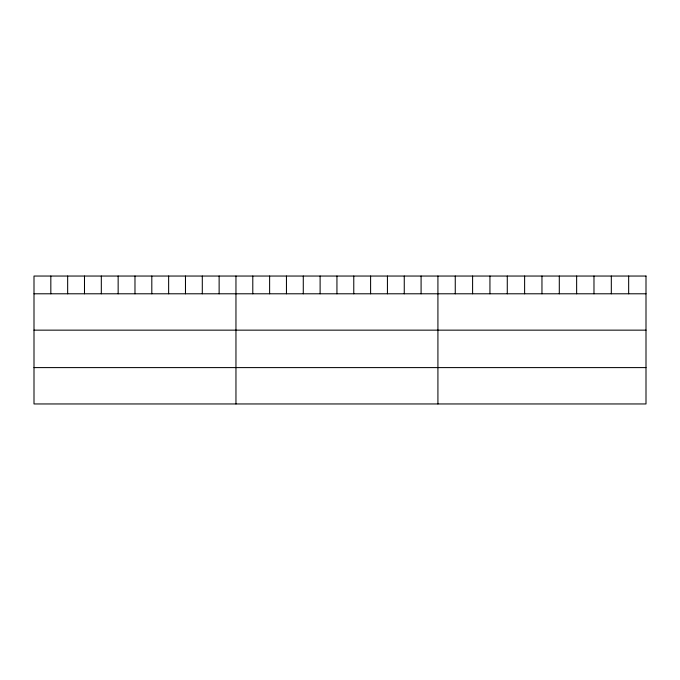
<?xml version="1.0" encoding="UTF-8"?>
<svg xmlns="http://www.w3.org/2000/svg" width="680" height="680" viewBox="0 0 680 680"><rect width="100%" height="100%" fill="white"/><g stroke="black" fill="none" stroke-linecap="round" stroke-linejoin="round"><path stroke-width="1.02" d="M34 293.786L646 293.786M34 330.149L646 330.149M34 367.6L646 367.6M628.66 276.046L628.66 293.786M611.32 276.046L611.32 293.786M593.98 276.046L593.98 293.786M576.64 276.046L576.64 293.786M559.3 276.046L559.3 293.786M541.96 276.046L541.96 293.786M524.62 276.046L524.62 293.786M507.28 276.046L507.28 293.786M489.94 276.046L489.94 293.786M472.6 276.046L472.6 293.786M455.26 276.046L455.26 293.786M437.92 276.046L437.92 403.954M421.09 276.046L421.09 293.786M404.26 276.046L404.26 293.786M387.43 276.046L387.43 293.786M370.6 276.046L370.6 293.786M353.77 276.046L353.77 293.786M336.94 276.046L336.94 293.786M320.11 276.046L320.11 293.786M303.28 276.046L303.28 293.786M286.45 276.046L286.45 293.786M269.62 276.046L269.62 293.786M252.79 276.046L252.79 293.786M235.96 276.046L235.96 403.954M219.13 276.046L219.13 293.786M202.3 276.046L202.3 293.786M185.47 276.046L185.47 293.786M168.64 276.046L168.64 293.786M151.81 276.046L151.81 293.786M134.98 276.046L134.98 293.786M118.15 276.046L118.15 293.786M101.32 276.046L101.32 293.786M84.49 276.046L84.49 293.786M67.66 276.046L67.66 293.786M50.83 276.046L50.83 293.786M646 276.046L34 276.046L34 403.954L646 403.954L646 276.046"/></g></svg>
